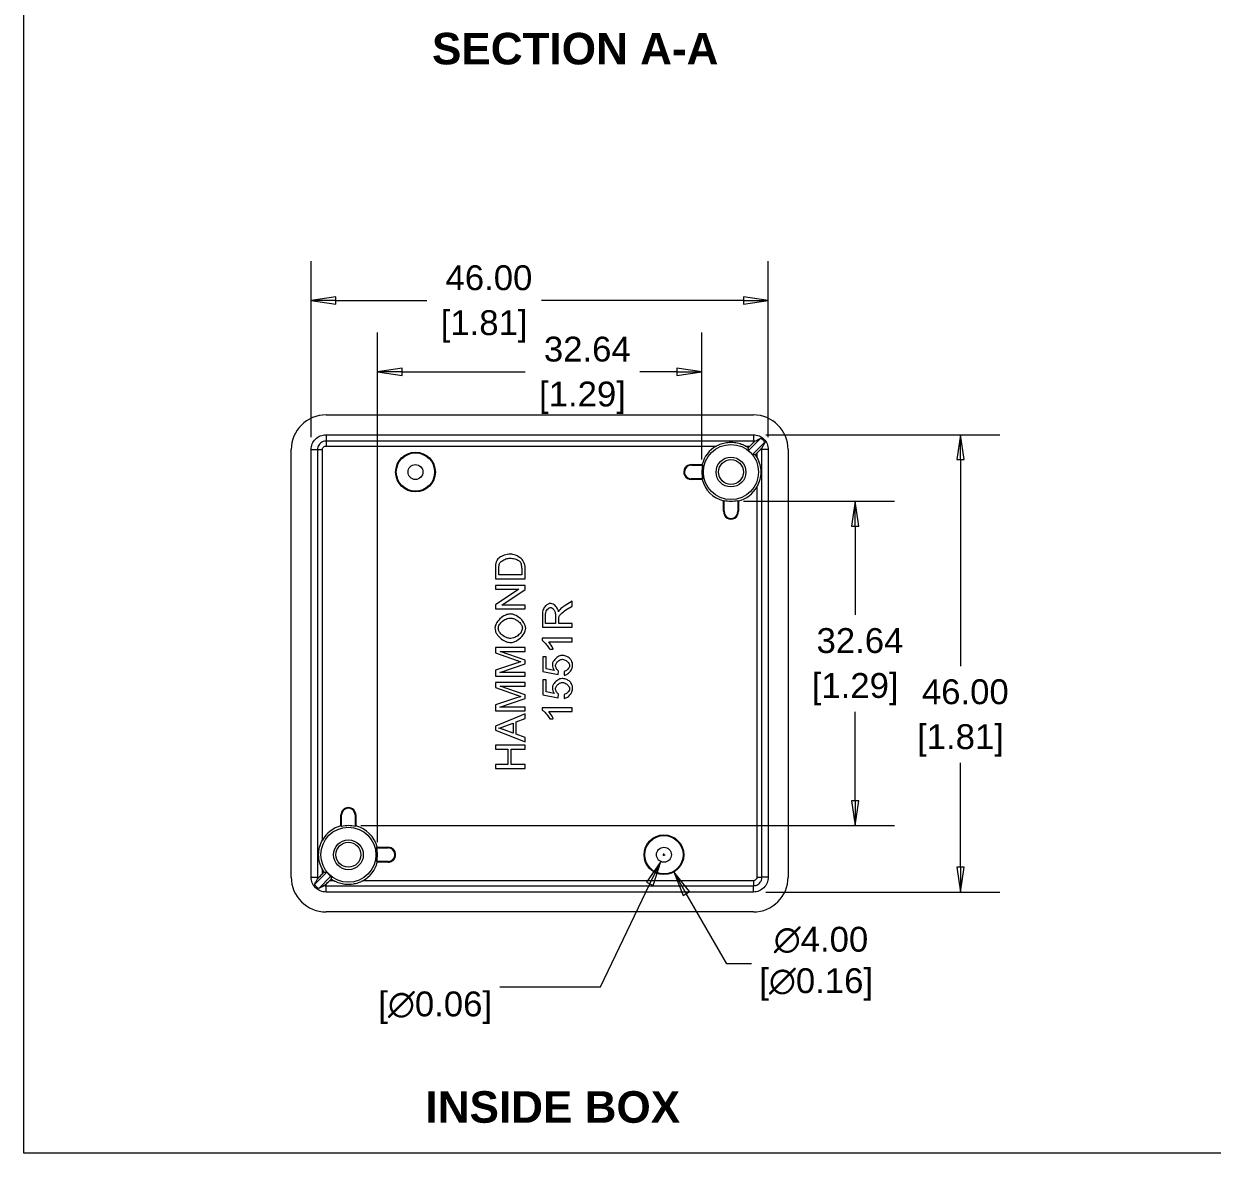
# Model space of a CAD drawing. Header units: millimetres. Extents: x 6 to 343, y 6 to 264.
# Drawn here: x 9.5 to 129.1, y 9.5 to 123.1 of the extents above; entities that cross this region are included whole.
import ezdxf

# ---------------------------------------------------------------- set-up
doc = ezdxf.new("R2010")
doc.units = ezdxf.units.MM
doc.header["$LTSCALE"] = 1.25
for name, color, linetype, lineweight in [('Dimension (ANSI)', 7, 'Continuous', 9), ('Sketch Geometry (ANSI)', 7, 'Continuous', 9), ('Symbol (ANSI)', 7, 'Continuous', 9), ('Visible (ANSI)', 7, 'Continuous', 9), ('Visible Narrow (ANSI)', 7, 'Continuous', 9)]:
    doc.layers.add(name, color=color, linetype=linetype, lineweight=lineweight)
doc.styles.add('Label Text (ANSI)', font='arialbd.ttf')
doc.styles.add('Note Text (ANSI)', font='arial.ttf')
doc.dimstyles.new('Default - mm (ANSI)', dxfattribs={"dimscale": 1.25, "dimtxt": 2, "dimasz": 2, "dimexe": 3.175, "dimexo": 1, "dimgap": 0.8, "dimtad": 0, "dimtih": 1, "dimtoh": 1, "dimrnd": 1e-08, "dimzin": 4, "dimdsep": 46, "dimtxsty": 'Note Text (ANSI)', "dimblk": 'Filled-1', "dimcen": 0.09, "dimdle": 10, "dimclrd": 256, "dimclre": 256, "dimclrt": 256, "dimadec": 1, "dimazin": 0, "dimtfac": 1.524, "dimtofl": 0, "dimtmove": 0, "dimatfit": 3, "dimfxl": 0, "dimtolj": 1, "dimtzin": 0, "dimlwd": -1, "dimlwe": -1, "dimarcsym": 0})

# ---------------------------------------------------------------- blocks, each defined once
blk = doc.blocks.new('Borders Default Border')
at = {"layer": 'Sketch Geometry (ANSI)', "flags": 128}
blk.add_lwpolyline([(7.62, 7.62), (7.62, 208.28), (271.78, 208.28), (271.78, 7.62), (7.62, 7.62)], dxfattribs=at)
blk = doc.blocks.new('Filled-1')
at = {"color": 0}
for p, q in [((0, 0), (-1, 0.15)), ((-1, 0.15), (-1, -0.15)), ((-1, 0), (0, 0)), ((-1, -0.15), (0, 0))]:
    blk.add_line(p, q, dxfattribs=at)
at = {"color": 0, "flags": 128}
blk.add_lwpolyline([(-1, -0.15), (0, 0), (-1, 0.15), (-1, -0.15)], dxfattribs=at)
at = {"color": 0}
blk.add_solid([(-1, -0.15), (0, 0), (-1, 0.15), (-1, -0.15)], dxfattribs=at)
blk = doc.blocks.new('*D30')
at = {"layer": 'Defpoints', "color": 0, "transparency": 16777216}
for p in [(45.12, 88.12), (77.76, 78.05), (45.12, 39.55)]:
    blk.add_point(p, dxfattribs=at)
at = {"layer": 'Dimension (ANSI)', "transparency": 16777216}
for p, q in [((45.12, 40.8), (45.12, 92.09)), ((77.76, 79.3), (77.76, 92.09)), ((47.62, 88.12), (59.98, 88.12)), ((75.26, 88.12), (71.52, 88.12))]:
    blk.add_line(p, q, dxfattribs=at)
at = {"layer": 'Dimension (ANSI)', "transparency": 16777216, "xscale": 2.5, "yscale": 2.5, "zscale": 2.5, "rotation": 180}
blk.add_blockref('Filled-1', (45.12, 88.12), dxfattribs=at)
at = {"layer": 'Dimension (ANSI)', "transparency": 16777216, "xscale": 2.5, "yscale": 2.5, "zscale": 2.5}
blk.add_blockref('Filled-1', (77.76, 88.12), dxfattribs=at)
at = {"layer": 'Dimension (ANSI)', "transparency": 16777216, "char_height": 2.5, "attachment_point": 5, "style": 'Note Text (ANSI)'}
for s, insert in [('\\A1; 32.64', (65.75, 90.4)), ('\\A1;[1.29]', (65.75, 85.52))]:
    blk.add_mtext(s, dxfattribs=dict(at, insert=insert))
blk = doc.blocks.new('*D31')
at = {"layer": 'Defpoints', "color": 0, "transparency": 16777216}
for p in [(82.95, 81.8), (82.95, 35.8), (103.79, 35.8)]:
    blk.add_point(p, dxfattribs=at)
at = {"layer": 'Dimension (ANSI)', "transparency": 16777216}
for p, q in [((84.2, 81.8), (107.76, 81.8)), ((103.79, 79.3), (103.79, 58.53)), ((103.79, 38.3), (103.79, 48.78)), ((84.2, 35.8), (107.76, 35.8))]:
    blk.add_line(p, q, dxfattribs=at)
at = {"layer": 'Dimension (ANSI)', "transparency": 16777216, "xscale": 2.5, "yscale": 2.5, "zscale": 2.5}
for p, rotation in [((103.79, 81.8), 90), ((103.79, 35.8), 270)]:
    blk.add_blockref('Filled-1', p, dxfattribs=dict(at, rotation=rotation))
at = {"layer": 'Dimension (ANSI)', "transparency": 16777216, "char_height": 2.5, "attachment_point": 5, "style": 'Note Text (ANSI)'}
for s, insert in [('\\A1; 46.00', (103.79, 55.93)), ('\\A1;[1.81]', (103.79, 51.05))]:
    blk.add_mtext(s, dxfattribs=dict(at, insert=insert))
blk = doc.blocks.new('*D34')
at = {"layer": 'Defpoints', "color": 0, "transparency": 16777216}
for p in [(72.94, 41.28), (74.94, 37.82)]:
    blk.add_point(p, dxfattribs=at)
at = {"layer": 'Dimension (ANSI)', "transparency": 16777216}
for p, q in [((73.83, 39.55), (74.06, 39.55)), ((73.94, 39.44), (73.94, 39.66)), ((80.27, 28.59), (76.19, 35.65)), ((82.77, 28.59), (80.27, 28.59))]:
    blk.add_line(p, q, dxfattribs=at)
at = {"layer": 'Dimension (ANSI)', "transparency": 16777216, "xscale": 2.5, "yscale": 2.5, "zscale": 2.5, "rotation": 120.0000000000115}
blk.add_blockref('Filled-1', (74.94, 37.82), dxfattribs=at)
at = {"layer": 'Dimension (ANSI)', "transparency": 16777216, "insert": (89.27, 28.59), "char_height": 2.5, "attachment_point": 5, "style": 'Note Text (ANSI)'}
blk.add_mtext('\\A1; ∅4.00\\P[∅0.16]', dxfattribs=at)
blk = doc.blocks.new('*D35')
at = {"layer": 'Defpoints', "color": 0, "transparency": 16777216}
for p in [(74.27, 40.23), (73.62, 38.87)]:
    blk.add_point(p, dxfattribs=at)
at = {"layer": 'Dimension (ANSI)', "transparency": 16777216}
for p, q in [((73.83, 39.55), (74.06, 39.55)), ((73.94, 39.44), (73.94, 39.66)), ((67.55, 26.25), (72.54, 36.62)), ((57.43, 26.25), (67.55, 26.25))]:
    blk.add_line(p, q, dxfattribs=at)
at = {"layer": 'Dimension (ANSI)', "transparency": 16777216, "xscale": 2.5, "yscale": 2.5, "zscale": 2.5, "rotation": 64.31347329935505}
blk.add_blockref('Filled-1', (73.62, 38.87), dxfattribs=at)
at = {"layer": 'Dimension (ANSI)', "transparency": 16777216, "insert": (50.93, 26.25), "char_height": 2.5, "attachment_point": 5, "style": 'Note Text (ANSI)'}
blk.add_mtext('\\A1; \\P[∅0.06]', dxfattribs=at)
blk = doc.blocks.new('*D36')
at = {"layer": 'Defpoints', "color": 0, "transparency": 16777216}
for p in [(84.44, 95.3), (38.44, 80.3), (84.44, 80.3)]:
    blk.add_point(p, dxfattribs=at)
at = {"layer": 'Dimension (ANSI)', "transparency": 16777216}
for p, q in [((38.44, 81.55), (38.44, 99.27)), ((84.44, 81.55), (84.44, 99.27)), ((40.94, 95.3), (50.08, 95.3)), ((81.94, 95.3), (61.62, 95.3))]:
    blk.add_line(p, q, dxfattribs=at)
at = {"layer": 'Dimension (ANSI)', "transparency": 16777216, "xscale": 2.5, "yscale": 2.5, "zscale": 2.5, "rotation": 180}
blk.add_blockref('Filled-1', (38.44, 95.3), dxfattribs=at)
at = {"layer": 'Dimension (ANSI)', "transparency": 16777216, "xscale": 2.5, "yscale": 2.5, "zscale": 2.5}
blk.add_blockref('Filled-1', (84.44, 95.3), dxfattribs=at)
at = {"layer": 'Dimension (ANSI)', "transparency": 16777216, "char_height": 2.5, "attachment_point": 5, "style": 'Note Text (ANSI)'}
for s, insert in [('\\A1; 46.00', (55.85, 97.58)), ('\\A1;[1.81]', (55.85, 92.7))]:
    blk.add_mtext(s, dxfattribs=dict(at, insert=insert))
blk = doc.blocks.new('*D37')
at = {"layer": 'Defpoints', "color": 0, "transparency": 16777216}
for p in [(80.69, 75.12), (42.19, 42.48), (93.19, 42.48)]:
    blk.add_point(p, dxfattribs=at)
at = {"layer": 'Dimension (ANSI)', "transparency": 16777216}
for p, q in [((81.94, 75.12), (97.16, 75.12)), ((93.19, 72.62), (93.19, 63.68)), ((93.19, 44.98), (93.19, 53.92)), ((43.44, 42.48), (97.16, 42.48))]:
    blk.add_line(p, q, dxfattribs=at)
at = {"layer": 'Dimension (ANSI)', "transparency": 16777216, "xscale": 2.5, "yscale": 2.5, "zscale": 2.5}
for p, rotation in [((93.19, 75.12), 90), ((93.19, 42.48), 270)]:
    blk.add_blockref('Filled-1', p, dxfattribs=dict(at, rotation=rotation))
at = {"layer": 'Dimension (ANSI)', "transparency": 16777216, "char_height": 2.5, "attachment_point": 5, "style": 'Note Text (ANSI)'}
for s, insert in [('\\A1; 32.64', (93.19, 61.08)), ('\\A1;[1.29]', (93.19, 56.2))]:
    blk.add_mtext(s, dxfattribs=dict(at, insert=insert))

msp = doc.modelspace()

# ---------------------------------------------------------------- linework, layer by layer
at = {"layer": 'Visible (ANSI)'}
for p, q in [((39.9408, 83.7996), (82.9475, 83.7996)), ((39.9408, 81.7996), (82.9475, 81.7996)), ((82.4512, 80.2176), (83.686, 81.4523)), ((36.4442, 37.2963), (36.4442, 80.303)), ((38.4442, 37.2963), (38.4442, 80.303)), ((82.4322, 80.4948), (82.6035, 80.6661)), ((84.0969, 81.0414), (82.8621, 79.8067)), ((84.4442, 80.303), (84.4442, 37.2963)), ((86.4442, 80.303), (86.4442, 37.2963)), ((83.3106, 79.959), (83.1394, 79.7877)), ((76.7477, 78.7277), (77.8435, 78.7277)), ((76.7504, 78.7975), (77.7889, 78.7975)), ((77.844, 77.3694), (76.6942, 77.3694)), ((77.7894, 77.2996), (76.6942, 77.2996)), ((79.9463, 74.1059), (79.9463, 75.1443)), ((80.0161, 74.1032), (80.0161, 75.199)), ((81.3722, 75.199), (81.3722, 74.1032)), ((81.442, 75.1443), (81.442, 74.1059)), ((56.9889, 68.3423), (56.9889, 67.3088)), ((57.3433, 67.7067), (57.3433, 68.3377)), ((59.6344, 68.3469), (59.6344, 67.7067)), ((59.9889, 67.3088), (59.9889, 68.3926)), ((56.9889, 67.3088), (59.9889, 67.3088)), ((59.6344, 67.7067), (57.3433, 67.7067)), ((59.9889, 66.6434), (56.9889, 66.6434)), ((56.9889, 66.6434), (56.9889, 66.2638)), ((56.9889, 66.2638), (59.344, 66.2638)), ((59.344, 66.2638), (56.9889, 64.6861)), ((57.6337, 64.6586), (59.9889, 66.2364)), ((59.9889, 66.2364), (59.9889, 66.6434)), ((56.9889, 64.6861), (56.9889, 64.2791)), ((59.9889, 64.6586), (57.6337, 64.6586)), ((59.9889, 64.2791), (59.9889, 64.6586)), ((64.71, 65.0691), (63.8937, 64.55)), ((64.71, 64.5729), (64.71, 65.0691)), ((56.9889, 64.2791), (59.9889, 64.2791)), ((61.71, 63.7589), (61.71, 62.4281)), ((62.0415, 62.8259), (62.0415, 63.7749)), ((63.0339, 63.6788), (63.0339, 62.8259)), ((64.0857, 64.175), (64.71, 64.5729)), ((61.71, 62.4281), (64.71, 62.4281)), ((63.0339, 62.8259), (62.0415, 62.8259)), ((63.3769, 62.8259), (63.3769, 63.2855)), ((64.71, 62.8259), (63.3769, 62.8259)), ((64.71, 62.4281), (64.71, 62.8259)), ((64.71, 61.3282), (61.6985, 61.3282)), ((61.6985, 61.3282), (61.6985, 61.0904)), ((64.71, 60.9601), (64.71, 61.3282)), ((59.9889, 60.3827), (56.9889, 60.3827)), ((56.9889, 60.3827), (56.9889, 59.8499)), ((56.9889, 59.8499), (59.0765, 59.1297)), ((59.9889, 59.1251), (57.4782, 60.0009)), ((57.4782, 60.0009), (59.9889, 60.0009)), ((59.9889, 60.0009), (59.9889, 60.3827)), ((62.3639, 60.9601), (64.71, 60.9601)), ((62.4508, 60.2238), (62.8075, 60.2238)), ((59.1131, 58.8256), (56.9889, 58.1144)), ((57.4347, 57.8995), (59.9889, 58.7684)), ((59.9889, 58.7684), (59.9889, 59.1251)), ((62.101, 59.4601), (61.7488, 59.4601)), ((61.7488, 59.4601), (61.7488, 57.9692)), ((62.101, 58.2642), (62.101, 59.4601)), ((56.9889, 58.1144), (56.9889, 57.5176)), ((56.9889, 57.5176), (59.9889, 57.5176)), ((59.9889, 57.8995), (57.4347, 57.8995)), ((59.9889, 57.5176), (59.9889, 57.8995)), ((61.7488, 57.9692), (63.29, 57.6788)), ((62.9058, 58.1018), (62.101, 58.2642)), ((63.29, 57.6788), (63.3357, 58.0241)), ((63.8914, 57.999), (63.9234, 57.6125)), ((59.9889, 56.8911), (56.9889, 56.8911)), ((56.9889, 56.8911), (56.9889, 56.3583)), ((56.9889, 56.3583), (59.0765, 55.6381)), ((59.9889, 55.6335), (57.4782, 56.5092)), ((57.4782, 56.5092), (59.9889, 56.5092)), ((59.9889, 56.5092), (59.9889, 56.8911)), ((62.101, 57.1301), (61.7488, 57.1301)), ((61.7488, 57.1301), (61.7488, 55.6392)), ((62.101, 55.9342), (62.101, 57.1301)), ((59.1131, 55.3339), (56.9889, 54.6228)), ((57.4347, 54.4079), (59.9889, 55.2768)), ((59.9889, 55.2768), (59.9889, 55.6335)), ((61.7488, 55.6392), (63.29, 55.3488)), ((62.9058, 55.7718), (62.101, 55.9342)), ((63.29, 55.3488), (63.3357, 55.6941)), ((63.8914, 55.6689), (63.9234, 55.2825)), ((56.9889, 54.6228), (56.9889, 54.026)), ((56.9889, 54.026), (59.9889, 54.026)), ((59.9889, 54.4079), (57.4347, 54.4079)), ((59.9889, 54.026), (59.9889, 54.4079)), ((64.71, 54.3381), (61.6985, 54.3381)), ((61.6985, 54.3381), (61.6985, 54.1003)), ((62.3639, 53.97), (64.71, 53.97)), ((64.71, 53.97), (64.71, 54.3381)), ((59.9889, 53.7219), (56.9889, 52.4963)), ((57.9264, 52.4826), (58.7587, 52.7981)), ((58.7587, 52.7981), (58.7587, 51.7783)), ((59.0811, 52.9216), (59.9889, 53.2692)), ((59.0811, 51.664), (59.0811, 52.9216)), ((59.9889, 53.2692), (59.9889, 53.7219)), ((62.4508, 53.2337), (62.8075, 53.2337)), ((56.9889, 52.4963), (56.9889, 52.0664)), ((56.9889, 52.0664), (59.9889, 50.914)), ((58.7587, 51.7783), (57.8783, 52.1099)), ((59.9889, 51.3347), (59.0811, 51.664)), ((59.9889, 50.5801), (56.9889, 50.5801)), ((56.9889, 50.5801), (56.9889, 50.1823)), ((59.9889, 50.914), (59.9889, 51.3347)), ((59.9889, 50.1823), (59.9889, 50.5801)), ((56.9889, 50.1823), (58.2213, 50.1823)), ((58.2213, 50.1823), (58.2213, 48.6274)), ((58.5757, 48.6274), (58.5757, 50.1823)), ((58.5757, 50.1823), (59.9889, 50.1823)), ((58.2213, 48.6274), (56.9889, 48.6274)), ((56.9889, 48.6274), (56.9889, 48.2295)), ((56.9889, 48.2295), (59.9889, 48.2295)), ((59.9889, 48.6274), (58.5757, 48.6274)), ((59.9889, 48.2295), (59.9889, 48.6274)), ((41.4449, 42.4546), (41.4449, 43.5496)), ((41.5148, 42.4), (41.5148, 43.5496)), ((42.8751, 43.5496), (42.8751, 42.3996)), ((42.9449, 43.5496), (42.9449, 42.4542)), ((45.0443, 40.2298), (46.1942, 40.2298)), ((45.0989, 40.2996), (46.1942, 40.2996)), ((46.1942, 38.8694), (45.0443, 38.8694)), ((46.1942, 38.7996), (45.0989, 38.7996)), ((38.7914, 36.5578), (40.0262, 37.7926)), ((40.4371, 37.3817), (39.2023, 36.1469)), ((39.5777, 37.6403), (39.7489, 37.8115)), ((40.4561, 37.1044), (40.2848, 36.9332)), ((82.9475, 35.7996), (39.9408, 35.7996)), ((82.9475, 33.7996), (39.9408, 33.7996))]:
    msp.add_line(p, q, dxfattribs=at)
for centre, radius in [((80.6942, 78.0496), 2.7731), ((48.9442, 78.0496), 2), ((48.9442, 78.0496), 1.9302), ((80.6942, 78.0496), 1.5), ((80.6942, 78.0496), 1.25), ((48.9442, 78.0496), 0.75), ((42.1942, 39.5496), 2.7731), ((42.1942, 39.5496), 1.5), ((42.1942, 39.5496), 1.25), ((73.9442, 39.5496), 2), ((73.9442, 39.5496), 1.9302), ((73.9442, 39.5496), 0.75)]:
    msp.add_circle(centre, radius, dxfattribs=at)
for centre, radius, start, end in [((80.6942, 78.0496), 3, 119.290938, 165.56415), ((80.6942, 78.0496), 3, 54.594068, 60.709062), ((80.6942, 78.0496), 2.7905, 39.023774, 50.976226), ((80.6942, 78.0496), 3, 29.290938, 35.405932), ((76.6942, 78.0496), 0.75, 85.698778, 270), ((76.6942, 78.0496), 0.6802, 85.483301, 270), ((80.6942, 78.0496), 2.9302, 166.620012, 193.422448), ((80.6942, 78.0496), 3, 194.477512, 255.56415), ((80.6942, 78.0496), 3, 284.43585, 330.709062), ((80.6942, 78.0496), 2.9302, 256.620012, 283.379988), ((80.6942, 74.0496), 0.75, 175.698778, 4.301222), ((80.6942, 74.0496), 0.6802, 175.483301, 4.516699), ((42.1949, 43.5496), 0.75, 0.00005, 180.00005), ((42.1949, 43.5496), 0.6802, 0.00005, 180.00005), ((42.1942, 39.5496), 3, 104.46177, 150.709062), ((42.1942, 39.5496), 2.9302, 76.561506, 103.406404), ((42.1942, 39.5496), 3, 14.477524, 75.506745), ((42.1942, 39.5496), 2.9302, 346.577563, 13.42246), ((46.1942, 39.5496), 0.75, 270.00005, 90.00005), ((46.1942, 39.5496), 0.6802, 270.00005, 90.00005), ((42.1942, 39.5496), 3, 299.290938, 345.5225), ((42.1942, 39.5496), 3, 209.290938, 215.405932), ((42.1942, 39.5496), 2.7905, 219.023774, 230.976226), ((42.1942, 39.5496), 3, 234.594068, 240.709062)]:
    msp.add_arc(centre, radius, start, end, dxfattribs=at)
for centre, major_axis, ratio, start_param, end_param in [((39.9475, 80.2963), (-2.4796, 2.4796), 0.99809916, 5.49873847, 7.06763214), ((82.9408, 80.2963), (2.4796, 2.4796), 0.99809916, 5.49873847, 7.06763214), ((82.6158, 80.6661), (0.5001, 0.5), 0.01234071, 0.83349553, 1.58314017), ((83.3106, 79.9713), (0.5, 0.5001), 0.01234071, 4.70004513, 5.44968978), ((39.9475, 37.303), (-2.4796, -2.4796), 0.99809916, 5.49873847, 7.06763214), ((39.5777, 37.6279), (-0.5, -0.5001), 0.01234071, 4.70004513, 5.44968978), ((82.9408, 37.303), (2.4796, -2.4796), 0.99809916, 5.49873847, 7.06763214), ((40.2725, 36.9332), (-0.5001, -0.5), 0.01234071, 0.83349553, 1.58314017)]:
    msp.add_ellipse(centre, major_axis=major_axis, ratio=ratio, start_param=start_param, end_param=end_param, dxfattribs=at)
for points, degree in [([(38.4442, 80.303), (38.4442, 80.696), (38.7683, 81.4755), (39.5477, 81.7996), (39.9408, 81.7996)], 3), ([(82.9475, 81.7996), (83.3406, 81.7996), (84.12, 81.4755), (84.4441, 80.696), (84.4442, 80.303)], 3), ([(83.1011, 81.1519), (83.3054, 81.27), (83.5366, 81.382), (83.686, 81.4523)], 3), ([(82.4512, 80.2176), (82.4441, 80.3538), (82.4322, 80.4948)], 2), ([(83.1394, 79.7877), (82.9984, 79.7996), (82.8621, 79.8067)], 2), ([(77.7889, 78.7975), (77.8162, 78.7623), (77.8435, 78.7277)], 2), ([(77.844, 77.3694), (77.8167, 77.3349), (77.7894, 77.2996)], 2), ([(79.9463, 75.1443), (79.9815, 75.1717), (80.0161, 75.199)], 2), ([(81.3722, 75.199), (81.4068, 75.1717), (81.442, 75.1443)], 2), ([(41.5148, 42.4), (41.4915, 42.4183), (41.4682, 42.4365), (41.4449, 42.4546)], 3), ([(42.9449, 42.4542), (42.9097, 42.4269), (42.8751, 42.3996)], 2), ([(45.0443, 40.2298), (45.0716, 40.2644), (45.0989, 40.2996)], 2), ([(45.0989, 38.7996), (45.0809, 38.8229), (45.0627, 38.8462), (45.0443, 38.8694)], 3), ([(39.9408, 35.7996), (39.5477, 35.7996), (38.7683, 36.1237), (38.4442, 36.9032), (38.4442, 37.2963)], 3), ([(39.7489, 37.8115), (39.8899, 37.7997), (40.0262, 37.7926)], 2), ([(40.4371, 37.3817), (40.4442, 37.2454), (40.4561, 37.1044)], 2), ([(84.4442, 37.2963), (84.4441, 36.9032), (84.12, 36.1237), (83.3406, 35.7996), (82.9475, 35.7996)], 3), ([(39.7872, 36.4474), (39.5829, 36.3293), (39.3517, 36.2172), (39.2023, 36.1469)], 3)]:
    msp.add_open_spline(points, degree=degree, dxfattribs=at)
for points, knots in [([(83.686, 81.4523), (83.7704, 81.3982), (83.8487, 81.3348), (83.9864, 81.1954), (84.0458, 81.1211), (84.0969, 81.0414)], [-0.1368155803, -0.1368155803, -0.1368155803, -0.1368155803, -0.1066342253, -0.1066342253, -0.0781508031, -0.0781508031, -0.0781508031, -0.0781508031]), ([(79.2264, 80.6661), (79.255, 80.6821), (79.2839, 80.6977), (79.3672, 80.7408), (79.4224, 80.7672), (79.5561, 80.8262), (79.6353, 80.8572), (79.8841, 80.9423), (80.0564, 80.9844), (80.3248, 81.0256), (80.4191, 81.0357), (80.5583, 81.0439), (80.602, 81.0455), (80.6819, 81.0467), (80.7179, 81.0467), (80.8001, 81.0451), (80.8459, 81.0431), (80.9941, 81.0335), (81.0952, 81.0218), (81.3778, 80.9747), (81.5589, 80.9271), (81.8254, 80.8294), (81.9152, 80.7913), (82.0337, 80.7341), (82.0641, 80.7187), (82.1169, 80.6909), (82.1395, 80.6786), (82.1619, 80.6661)], [0, 0, 0, 0, 0.009829279, 0.009829279, 0.028187988, 0.028187988, 0.053865939, 0.053865939, 0.107879132, 0.107879132, 0.136712606, 0.136712606, 0.149914013, 0.149914013, 0.160770105, 0.160770105, 0.174625629, 0.174625629, 0.205582611, 0.205582611, 0.26216577, 0.26216577, 0.291543133, 0.291543133, 0.301774714, 0.301774714, 0.309483914, 0.309483914, 0.309483914, 0.309483914]), ([(82.9475, 81.0068), (82.9739, 81.0325), (82.998, 81.056), (83.0394, 81.0958), (83.0566, 81.1121), (83.0873, 81.1407), (83.0979, 81.1501), (83.1011, 81.1519)], [-0.0419774449, -0.0419774449, -0.0419774449, -0.0419774449, -0.0288185732, -0.0288185732, -0.0162526856, -0.0162526856, 0, 0, 0, 0]), ([(83.7964, 80.4566), (83.7951, 80.4544), (83.7903, 80.4486), (83.7735, 80.4301), (83.7617, 80.4174), (83.7236, 80.3773), (83.6919, 80.3445), (83.6513, 80.303)], [-0.047150259, -0.047150259, -0.047150259, -0.047150259, -0.034101865, -0.034101865, -0.0208063321, -0.0208063321, 0, 0, 0, 0]), ([(84.0969, 81.0414), (84.053, 80.9482), (84.0042, 80.8472), (83.9099, 80.6619), (83.856, 80.5596), (83.7964, 80.4566)], [-1.17162543, -1.17162543, -1.17162543, -1.17162543, -0.56464953, -0.56464953, -0.0473601, -0.0473601, -0.0473601, -0.0473601]), ([(83.3106, 79.5174), (83.3115, 79.5157), (83.3125, 79.514), (83.5524, 79.0843), (83.6911, 78.5398), (83.6911, 77.5594), (83.5524, 77.015), (83.3125, 76.5853), (83.3115, 76.5836), (83.3106, 76.5819)], [0.100824428, 0.100824428, 0.100824428, 0.100824428, 0.101406831, 0.101406831, 0.248464846, 0.248464846, 0.395522862, 0.395522862, 0.396105265, 0.396105265, 0.396105265, 0.396105265]), ([(58.4729, 69.7897), (58.2952, 69.7897), (58.0743, 69.7438), (57.6891, 69.6113), (57.5213, 69.5319), (57.3435, 69.4098), (57.2883, 69.3655), (57.2472, 69.3164)], [-0.117961528, -0.117961528, -0.117961528, -0.117961528, -0.064514527, -0.064514527, -0.019198813, -0.019198813, 0, 0, 0, 0]), ([(57.405, 68.8499), (57.4199, 68.8889), (57.4476, 68.9304), (57.5283, 69.0191), (57.5792, 69.0619), (57.7448, 69.1814), (57.8906, 69.2569), (58.1825, 69.353), (58.3255, 69.3804), (58.466, 69.3804)], [-0.13495305, -0.13495305, -0.13495305, -0.13495305, -0.114527469, -0.114527469, -0.092159381, -0.092159381, -0.042143141, -0.042143141, 0, 0, 0, 0]), ([(58.466, 69.3804), (58.6133, 69.3804), (58.7856, 69.351), (59.0914, 69.265), (59.2265, 69.2113), (59.3572, 69.135), (59.3957, 69.1093), (59.4241, 69.0809)], [-0.0817911627, -0.0817911627, -0.0817911627, -0.0817911627, -0.0452634803, -0.0452634803, -0.0120509503, -0.0120509503, 0, 0, 0, 0]), ([(59.9889, 68.3926), (59.9889, 68.4776), (59.9763, 68.5868), (59.9169, 68.8177), (59.8732, 68.9294), (59.7289, 69.1873), (59.6146, 69.3175), (59.2754, 69.5831), (59.0469, 69.6775), (58.7156, 69.77), (58.5799, 69.7897), (58.4729, 69.7897)], [-0.142345832, -0.142345832, -0.142345832, -0.142345832, -0.122423446, -0.122423446, -0.102912118, -0.102912118, -0.073888859, -0.073888859, -0.032107856, -0.032107856, 0, 0, 0, 0]), ([(57.0323, 68.8774), (57.0155, 68.8056), (57.0057, 68.7242), (56.9916, 68.5505), (56.9889, 68.443), (56.9889, 68.3423)], [-0.0522115827, -0.0522115827, -0.0522115827, -0.0522115827, -0.0302067905, -0.0302067905, 0, 0, 0, 0]), ([(57.2472, 69.3164), (57.1948, 69.2554), (57.1511, 69.1886), (57.0785, 69.0402), (57.0513, 68.96), (57.0323, 68.8774)], [-0.0495552138, -0.0495552138, -0.0495552138, -0.0495552138, -0.0254236279, -0.0254236279, 0, 0, 0, 0]), ([(57.3433, 68.3377), (57.3433, 68.4362), (57.3469, 68.5439), (57.3676, 68.7152), (57.3817, 68.7895), (57.405, 68.8499)], [-0.0454300887, -0.0454300887, -0.0454300887, -0.0454300887, -0.0194454235, -0.0194454235, 0, 0, 0, 0]), ([(59.4241, 69.0809), (59.4569, 69.0488), (59.4844, 68.9973), (59.5264, 68.911), (59.5491, 68.8484), (59.607, 68.6544), (59.6344, 68.4956), (59.6344, 68.3469)], [-0.075548171, -0.075548171, -0.075548171, -0.075548171, -0.0645202752, -0.0645202752, -0.0445993668, -0.0445993668, 0, 0, 0, 0]), ([(62.5286, 64.8267), (62.4904, 64.8267), (62.451, 64.82), (62.3707, 64.7984), (62.3282, 64.7816), (62.2053, 64.721), (62.1195, 64.6612), (61.9439, 64.4869), (61.8599, 64.367), (61.7392, 64.0768), (61.71, 63.919), (61.71, 63.7589)], [-0.167788364, -0.167788364, -0.167788364, -0.167788364, -0.151692994, -0.151692994, -0.132983141, -0.132983141, -0.094494527, -0.094494527, -0.048029324, -0.048029324, 0, 0, 0, 0]), ([(63.3449, 63.9829), (63.3357, 64.0495), (63.3175, 64.1149), (63.2678, 64.2415), (63.2357, 64.3033), (63.1196, 64.4854), (63.0168, 64.5951), (62.8319, 64.7325), (62.7546, 64.7746), (62.631, 64.8162), (62.5796, 64.8267), (62.5286, 64.8267)], [-0.106185078, -0.106185078, -0.106185078, -0.106185078, -0.090247567, -0.090247567, -0.073944514, -0.073944514, -0.039071105, -0.039071105, -0.015317922, -0.015317922, 0, 0, 0, 0]), ([(58.4934, 63.7714), (58.3879, 63.7714), (58.2641, 63.7498), (57.9947, 63.6581), (57.8624, 63.5917), (57.5341, 63.3808), (57.3464, 63.2066), (57.0966, 62.8656), (57.0221, 62.7202), (56.9504, 62.4956), (56.9363, 62.4116), (56.9363, 62.3377)], [-0.152841978, -0.152841978, -0.152841978, -0.152841978, -0.126810558, -0.126810558, -0.100179798, -0.100179798, -0.0550063, -0.0550063, -0.022149392, -0.022149392, 0, 0, 0, 0]), ([(60.0392, 62.3377), (60.0392, 62.4127), (60.0237, 62.501), (59.9571, 62.6993), (59.9082, 62.7986), (59.7301, 63.089), (59.5582, 63.2786), (59.1764, 63.5655), (58.9906, 63.6608), (58.6986, 63.7533), (58.5887, 63.7714), (58.4934, 63.7714)], [-0.164343035, -0.164343035, -0.164343035, -0.164343035, -0.142664497, -0.142664497, -0.119885992, -0.119885992, -0.070722264, -0.070722264, -0.028595439, -0.028595439, 0, 0, 0, 0]), ([(62.0415, 63.7749), (62.0415, 63.8435), (62.0531, 63.9117), (62.0942, 64.0404), (62.1234, 64.1015), (62.2047, 64.2279), (62.2595, 64.288), (62.3578, 64.3637), (62.3994, 64.3871), (62.4688, 64.4113), (62.4986, 64.4174), (62.5286, 64.4174)], [-0.0713700504, -0.0713700504, -0.0713700504, -0.0713700504, -0.0559193584, -0.0559193584, -0.040921477, -0.040921477, -0.0220115056, -0.0220115056, -0.0089858139, -0.0089858139, 0, 0, 0, 0]), ([(62.5286, 64.4174), (62.5492, 64.4174), (62.5704, 64.4137), (62.6141, 64.4016), (62.6374, 64.3921), (62.7055, 64.3574), (62.7539, 64.3226), (62.8666, 64.2097), (62.9247, 64.1234), (63.0124, 63.9098), (63.0339, 63.7912), (63.0339, 63.6788)], [-0.105024199, -0.105024199, -0.105024199, -0.105024199, -0.096336915, -0.096336915, -0.086063002, -0.086063002, -0.064494882, -0.064494882, -0.033709007, -0.033709007, 0, 0, 0, 0]), ([(63.4935, 64.2208), (63.4663, 64.1901), (63.4415, 64.1549), (63.3925, 64.0765), (63.3673, 64.0292), (63.3449, 63.9829)], [-0.0277019606, -0.0277019606, -0.0277019606, -0.0277019606, -0.0154310567, -0.0154310567, 0, 0, 0, 0]), ([(63.3769, 63.2855), (63.3769, 63.3281), (63.3777, 63.375), (63.382, 63.4456), (63.3851, 63.4796), (63.3906, 63.5073)], [-0.0214169052, -0.0214169052, -0.0214169052, -0.0214169052, -0.0084893792, -0.0084893792, 0, 0, 0, 0]), ([(63.3906, 63.5073), (63.3981, 63.5372), (63.4168, 63.5776), (63.4934, 63.6876), (63.5467, 63.7458), (63.7323, 63.9281), (63.9085, 64.0609), (64.0857, 64.175)], [-0.108751525, -0.108751525, -0.108751525, -0.108751525, -0.08764794, -0.08764794, -0.063234876, -0.063234876, 0, 0, 0, 0]), ([(63.8937, 64.55), (63.8176, 64.5008), (63.7435, 64.4475), (63.61, 64.3376), (63.5493, 64.2813), (63.4935, 64.2208)], [-0.0518797462, -0.0518797462, -0.0518797462, -0.0518797462, -0.0247029517, -0.0247029517, 0, 0, 0, 0]), ([(56.9363, 62.3377), (56.9363, 62.2438), (56.9548, 62.15), (57.0172, 61.9627), (57.0641, 61.868), (57.233, 61.5951), (57.3937, 61.4191), (57.7405, 61.1477), (57.9243, 61.0416), (58.249, 60.9297), (58.3882, 60.9018), (58.5277, 60.9018)], [-0.237569169, -0.237569169, -0.237569169, -0.237569169, -0.207010085, -0.207010085, -0.173432185, -0.173432185, -0.102912722, -0.102912722, -0.041849574, -0.041849574, 0, 0, 0, 0]), ([(57.277, 62.34), (57.277, 62.3911), (57.2869, 62.4491), (57.3289, 62.5768), (57.3598, 62.6404), (57.4713, 62.8248), (57.5799, 62.9484), (57.8594, 63.1712), (58.021, 63.2571), (58.2915, 63.3448), (58.3975, 63.3621), (58.4889, 63.3621)], [-0.134807798, -0.134807798, -0.134807798, -0.134807798, -0.118672815, -0.118672815, -0.101762014, -0.101762014, -0.065938051, -0.065938051, -0.027415434, -0.027415434, 0, 0, 0, 0]), ([(58.5323, 61.3111), (58.4112, 61.3111), (58.2915, 61.3306), (58.0636, 61.4016), (57.956, 61.4519), (57.699, 61.6118), (57.5648, 61.7363), (57.3948, 61.9619), (57.3419, 62.0586), (57.2901, 62.2126), (57.277, 62.2766), (57.277, 62.34)], [-0.144799457, -0.144799457, -0.144799457, -0.144799457, -0.117331103, -0.117331103, -0.09065046, -0.09065046, -0.04860782, -0.04860782, -0.019042566, -0.019042566, 0, 0, 0, 0]), ([(58.4889, 63.3621), (58.6005, 63.3621), (58.7118, 63.3408), (58.9272, 63.2686), (59.0326, 63.2161), (59.2802, 63.0567), (59.4133, 62.934), (59.5809, 62.7122), (59.6325, 62.6192), (59.6851, 62.4659), (59.6985, 62.4007), (59.6985, 62.3355)], [-0.145142064, -0.145142064, -0.145142064, -0.145142064, -0.118564445, -0.118564445, -0.091111833, -0.091111833, -0.04858064, -0.04858064, -0.019579293, -0.019579293, 0, 0, 0, 0]), ([(58.5277, 60.9018), (58.6208, 60.9018), (58.7346, 60.9231), (58.9902, 61.014), (59.1177, 61.08), (59.4408, 61.2907), (59.6292, 61.467), (59.8783, 61.8084), (59.9528, 61.9531), (60.0249, 62.1781), (60.0392, 62.2629), (60.0392, 62.3377)], [-0.152581528, -0.152581528, -0.152581528, -0.152581528, -0.127597018, -0.127597018, -0.1015221, -0.1015221, -0.055590424, -0.055590424, -0.022461996, -0.022461996, 0, 0, 0, 0]), ([(59.6985, 62.3355), (59.6985, 62.2699), (59.6847, 62.2044), (59.6392, 62.0732), (59.6049, 62.0064), (59.4819, 61.8138), (59.3648, 61.6882), (59.11, 61.4911), (58.9732, 61.4128), (58.7346, 61.3313), (58.6334, 61.3111), (58.5323, 61.3111)], [-0.17236158, -0.17236158, -0.17236158, -0.17236158, -0.150730748, -0.150730748, -0.126599855, -0.126599855, -0.075540859, -0.075540859, -0.030338061, -0.030338061, 0, 0, 0, 0]), ([(61.6985, 61.0904), (61.7601, 61.06), (61.8433, 60.9932), (62.0274, 60.8149), (62.123, 60.7071), (62.308, 60.4722), (62.3977, 60.3375), (62.4508, 60.2238)], [-0.0968278523, -0.0968278523, -0.0968278523, -0.0968278523, -0.068101657, -0.068101657, -0.0376559284, -0.0376559284, 0, 0, 0, 0]), ([(62.8075, 60.2238), (62.7636, 60.3414), (62.6305, 60.5815), (62.4788, 60.8119), (62.4149, 60.9063), (62.3639, 60.9601)], [-0.105991912, -0.105991912, -0.105991912, -0.105991912, -0.022223329, -0.022223329, 0, 0, 0, 0]), ([(59.0765, 59.1297), (59.1669, 59.0985), (59.2646, 59.0651), (59.4189, 59.0136), (59.4925, 58.9895), (59.5567, 58.9696)], [-0.0490784302, -0.0490784302, -0.0490784302, -0.0490784302, -0.0201625157, -0.0201625157, 0, 0, 0, 0]), ([(59.5567, 58.9696), (59.4984, 58.9514), (59.4303, 58.9295), (59.2883, 58.8833), (59.1971, 58.8533), (59.1131, 58.8256)], [-0.0447024955, -0.0447024955, -0.0447024955, -0.0447024955, -0.0265409934, -0.0265409934, 0, 0, 0, 0]), ([(63.6901, 59.6018), (63.6166, 59.6018), (63.5428, 59.5859), (63.3971, 59.5344), (63.3233, 59.496), (63.1166, 59.3623), (62.9873, 59.2397), (62.8268, 59.0196), (62.778, 58.9295), (62.7303, 58.7862), (62.7183, 58.7274), (62.7183, 58.6689)], [-0.127632437, -0.127632437, -0.127632437, -0.127632437, -0.108632318, -0.108632318, -0.087763038, -0.087763038, -0.045248509, -0.045248509, -0.017536523, -0.017536523, 0, 0, 0, 0]), ([(62.7183, 58.6689), (62.7183, 58.5696), (62.734, 58.4728), (62.7979, 58.2796), (62.8464, 58.1874), (62.9058, 58.1018)], [-0.061061086, -0.061061086, -0.061061086, -0.061061086, -0.031269137, -0.031269137, 0, 0, 0, 0]), ([(63.043, 58.5706), (63.043, 58.6142), (63.0514, 58.6578), (63.0798, 58.7443), (63.1011, 58.7879), (63.1777, 58.9129), (63.2502, 58.9925), (63.4004, 59.1092), (63.4768, 59.1533), (63.6108, 59.1994), (63.6676, 59.2108), (63.7244, 59.2108)], [-0.102724837, -0.102724837, -0.102724837, -0.102724837, -0.088874217, -0.088874217, -0.073832638, -0.073832638, -0.042443022, -0.042443022, -0.017064997, -0.017064997, 0, 0, 0, 0]), ([(64.3967, 59.364), (64.2987, 59.4425), (64.1904, 59.5023), (63.9482, 59.5839), (63.8201, 59.6018), (63.6901, 59.6018)], [-0.0766569298, -0.0766569298, -0.0766569298, -0.0766569298, -0.0389937157, -0.0389937157, 0, 0, 0, 0]), ([(63.7244, 59.2108), (63.7909, 59.2108), (63.8578, 59.1962), (63.9876, 59.1491), (64.0525, 59.1146), (64.2051, 59.0116), (64.2886, 58.9324), (64.3899, 58.7948), (64.4205, 58.7391), (64.4508, 58.6495), (64.4584, 58.6123), (64.4584, 58.5752)], [-0.0880817157, -0.0880817157, -0.0880817157, -0.0880817157, -0.0721869595, -0.0721869595, -0.0551325642, -0.0551325642, -0.028347577, -0.028347577, -0.0111428299, -0.0111428299, 0, 0, 0, 0]), ([(64.7603, 58.5775), (64.7603, 58.6682), (64.7512, 58.7587), (64.7105, 58.9291), (64.6809, 59.0076), (64.5785, 59.1921), (64.4958, 59.2855), (64.3967, 59.364)], [-0.090517843, -0.090517843, -0.090517843, -0.090517843, -0.06330798, -0.06330798, -0.0379514489, -0.0379514489, 0, 0, 0, 0]), ([(63.3357, 58.0241), (63.311, 58.0397), (63.2852, 58.0626), (63.2321, 58.1208), (63.2066, 58.1547), (63.1326, 58.2668), (63.0881, 58.359), (63.0518, 58.4846), (63.043, 58.529), (63.043, 58.5706)], [-0.0615396653, -0.0615396653, -0.0615396653, -0.0615396653, -0.0506341609, -0.0506341609, -0.039059834, -0.039059834, -0.0124896918, -0.0124896918, 0, 0, 0, 0]), ([(64.4584, 58.5752), (64.4584, 58.5467), (64.4538, 58.518), (64.4379, 58.46), (64.4259, 58.4301), (64.382, 58.342), (64.3395, 58.2823), (64.2255, 58.1606), (64.1497, 58.1011), (64.013, 58.0302), (63.953, 58.0084), (63.8914, 57.999)], [-0.0889191021, -0.0889191021, -0.0889191021, -0.0889191021, -0.079294593, -0.079294593, -0.0686246113, -0.0686246113, -0.0461544334, -0.0461544334, -0.0186924835, -0.0186924835, 0, 0, 0, 0]), ([(63.9234, 57.6125), (63.98, 57.618), (64.0359, 57.6339), (64.1465, 57.6797), (64.2022, 57.7115), (64.3652, 57.8242), (64.4667, 57.9255), (64.624, 58.1357), (64.6847, 58.2463), (64.7451, 58.4276), (64.7603, 58.5028), (64.7603, 58.5775)], [-0.127843563, -0.127843563, -0.127843563, -0.127843563, -0.112056143, -0.112056143, -0.094669147, -0.094669147, -0.057210419, -0.057210419, -0.022399931, -0.022399931, 0, 0, 0, 0]), ([(63.6901, 57.2718), (63.6166, 57.2718), (63.5428, 57.2559), (63.3971, 57.2044), (63.3233, 57.166), (63.1166, 57.0323), (62.9873, 56.9096), (62.8268, 56.6896), (62.778, 56.5995), (62.7303, 56.4562), (62.7183, 56.3973), (62.7183, 56.3389)], [-0.127632437, -0.127632437, -0.127632437, -0.127632437, -0.108632318, -0.108632318, -0.087763038, -0.087763038, -0.045248509, -0.045248509, -0.017536523, -0.017536523, 0, 0, 0, 0]), ([(62.7183, 56.3389), (62.7183, 56.2396), (62.734, 56.1428), (62.7979, 55.9495), (62.8464, 55.8574), (62.9058, 55.7718)], [-0.061061086, -0.061061086, -0.061061086, -0.061061086, -0.031269137, -0.031269137, 0, 0, 0, 0]), ([(63.043, 56.2406), (63.043, 56.2842), (63.0514, 56.3277), (63.0798, 56.4143), (63.1011, 56.4578), (63.1777, 56.5829), (63.2502, 56.6625), (63.4004, 56.7792), (63.4768, 56.8233), (63.6108, 56.8694), (63.6676, 56.8808), (63.7244, 56.8808)], [-0.102724837, -0.102724837, -0.102724837, -0.102724837, -0.088874217, -0.088874217, -0.073832638, -0.073832638, -0.042443022, -0.042443022, -0.017064997, -0.017064997, 0, 0, 0, 0]), ([(63.3357, 55.6941), (63.311, 55.7097), (63.2852, 55.7326), (63.2321, 55.7907), (63.2066, 55.8247), (63.1326, 55.9368), (63.0881, 56.029), (63.0518, 56.1546), (63.043, 56.1989), (63.043, 56.2406)], [-0.0615396653, -0.0615396653, -0.0615396653, -0.0615396653, -0.0506341609, -0.0506341609, -0.039059834, -0.039059834, -0.0124896918, -0.0124896918, 0, 0, 0, 0]), ([(64.3967, 57.034), (64.2987, 57.1124), (64.1904, 57.1723), (63.9482, 57.2538), (63.8201, 57.2718), (63.6901, 57.2718)], [-0.0766569298, -0.0766569298, -0.0766569298, -0.0766569298, -0.0389937157, -0.0389937157, 0, 0, 0, 0]), ([(63.7244, 56.8808), (63.7909, 56.8808), (63.8578, 56.8661), (63.9876, 56.8191), (64.0525, 56.7846), (64.2051, 56.6816), (64.2886, 56.6024), (64.3899, 56.4647), (64.4205, 56.4091), (64.4508, 56.3195), (64.4584, 56.2823), (64.4584, 56.2451)], [-0.0880817157, -0.0880817157, -0.0880817157, -0.0880817157, -0.0721869595, -0.0721869595, -0.0551325642, -0.0551325642, -0.028347577, -0.028347577, -0.0111428299, -0.0111428299, 0, 0, 0, 0]), ([(64.4584, 56.2451), (64.4584, 56.2166), (64.4538, 56.188), (64.4379, 56.1299), (64.4259, 56.1), (64.382, 56.012), (64.3395, 55.9523), (64.2255, 55.8306), (64.1497, 55.7711), (64.013, 55.7002), (63.953, 55.6784), (63.8914, 55.6689)], [-0.0889191021, -0.0889191021, -0.0889191021, -0.0889191021, -0.079294593, -0.079294593, -0.0686246113, -0.0686246113, -0.0461544334, -0.0461544334, -0.0186924835, -0.0186924835, 0, 0, 0, 0]), ([(63.9234, 55.2825), (63.98, 55.2879), (64.0359, 55.3039), (64.1465, 55.3497), (64.2022, 55.3815), (64.3652, 55.4942), (64.4667, 55.5955), (64.624, 55.8056), (64.6847, 55.9163), (64.7451, 56.0976), (64.7603, 56.1728), (64.7603, 56.2474)], [-0.127843563, -0.127843563, -0.127843563, -0.127843563, -0.112056143, -0.112056143, -0.094669147, -0.094669147, -0.057210419, -0.057210419, -0.022399931, -0.022399931, 0, 0, 0, 0]), ([(64.7603, 56.2474), (64.7603, 56.3381), (64.7512, 56.4286), (64.7105, 56.5991), (64.6809, 56.6775), (64.5785, 56.8621), (64.4958, 56.9554), (64.3967, 57.034)], [-0.090517843, -0.090517843, -0.090517843, -0.090517843, -0.06330798, -0.06330798, -0.0379514489, -0.0379514489, 0, 0, 0, 0]), ([(59.0765, 55.6381), (59.1669, 55.6068), (59.2646, 55.5735), (59.4189, 55.522), (59.4925, 55.4979), (59.5567, 55.478)], [-0.0490784302, -0.0490784302, -0.0490784302, -0.0490784302, -0.0201625157, -0.0201625157, 0, 0, 0, 0]), ([(59.5567, 55.478), (59.4984, 55.4598), (59.4303, 55.4379), (59.2883, 55.3917), (59.1971, 55.3617), (59.1131, 55.3339)], [-0.0447024955, -0.0447024955, -0.0447024955, -0.0447024955, -0.0265409934, -0.0265409934, 0, 0, 0, 0]), ([(61.6985, 54.1003), (61.7601, 54.0699), (61.8433, 54.0031), (62.0274, 53.8248), (62.123, 53.717), (62.308, 53.4821), (62.3977, 53.3475), (62.4508, 53.2337)], [-0.0968278523, -0.0968278523, -0.0968278523, -0.0968278523, -0.068101657, -0.068101657, -0.0376559284, -0.0376559284, 0, 0, 0, 0]), ([(62.8075, 53.2337), (62.7636, 53.3513), (62.6305, 53.5914), (62.4788, 53.8218), (62.4149, 53.9162), (62.3639, 53.97)], [-0.105991912, -0.105991912, -0.105991912, -0.105991912, -0.022223329, -0.022223329, 0, 0, 0, 0]), ([(57.3044, 52.2722), (57.3955, 52.298), (57.4916, 52.3288), (57.6953, 52.3977), (57.8135, 52.4404), (57.9264, 52.4826)], [-0.0644719731, -0.0644719731, -0.0644719731, -0.0644719731, -0.0361482479, -0.0361482479, 0, 0, 0, 0]), ([(57.8783, 52.1099), (57.7839, 52.1438), (57.6885, 52.1746), (57.4969, 52.2288), (57.4011, 52.2522), (57.3044, 52.2722)], [-0.0597157231, -0.0597157231, -0.0597157231, -0.0597157231, -0.0296185751, -0.0296185751, 0, 0, 0, 0]), ([(39.5777, 38.0819), (39.5768, 38.0836), (39.5758, 38.0853), (39.3359, 38.515), (39.1972, 39.0594), (39.1972, 40.0398), (39.3359, 40.5843), (39.5758, 41.014), (39.5768, 41.0157), (39.5777, 41.0174)], [0.100824428, 0.100824428, 0.100824428, 0.100824428, 0.101406831, 0.101406831, 0.248464846, 0.248464846, 0.395522862, 0.395522862, 0.396105265, 0.396105265, 0.396105265, 0.396105265]), ([(38.7914, 36.5578), (38.8353, 36.6511), (38.8841, 36.752), (38.9784, 36.9374), (39.0323, 37.0396), (39.0919, 37.1427)], [-1.17162543, -1.17162543, -1.17162543, -1.17162543, -0.56464953, -0.56464953, -0.0473601, -0.0473601, -0.0473601, -0.0473601]), ([(39.0919, 37.1427), (39.0932, 37.1449), (39.098, 37.1506), (39.1148, 37.1691), (39.1266, 37.1818), (39.1647, 37.222), (39.1964, 37.2547), (39.237, 37.2963)], [-0.0471502413, -0.0471502413, -0.0471502413, -0.0471502413, -0.0341029675, -0.0341029675, -0.0208060419, -0.0208060419, 0, 0, 0, 0]), ([(39.2023, 36.1469), (39.1179, 36.2011), (39.0396, 36.2645), (38.9019, 36.4039), (38.8426, 36.4782), (38.7914, 36.5578)], [-0.1368155803, -0.1368155803, -0.1368155803, -0.1368155803, -0.1066342253, -0.1066342253, -0.0781508031, -0.0781508031, -0.0781508031, -0.0781508031]), ([(39.9408, 36.5925), (39.9144, 36.5667), (39.8903, 36.5432), (39.8489, 36.5034), (39.8317, 36.4871), (39.801, 36.4585), (39.7904, 36.4492), (39.7872, 36.4474)], [-0.0419774413, -0.0419774413, -0.0419774413, -0.0419774413, -0.0288185043, -0.0288185043, -0.0162516758, -0.0162516758, 0, 0, 0, 0]), ([(43.6619, 36.9332), (43.6333, 36.9172), (43.6044, 36.9016), (43.5211, 36.8584), (43.4659, 36.832), (43.3322, 36.773), (43.253, 36.7421), (43.0042, 36.657), (42.8319, 36.6149), (42.5635, 36.5736), (42.4692, 36.5636), (42.33, 36.5554), (42.2863, 36.5538), (42.2064, 36.5525), (42.1704, 36.5526), (42.0882, 36.5542), (42.0424, 36.5561), (41.8942, 36.5657), (41.7931, 36.5774), (41.5105, 36.6246), (41.3294, 36.6721), (41.0629, 36.7699), (40.9731, 36.8079), (40.8546, 36.8652), (40.8242, 36.8805), (40.7714, 36.9084), (40.7488, 36.9206), (40.7264, 36.9332)], [0, 0, 0, 0, 0.009829279, 0.009829279, 0.028187988, 0.028187988, 0.053865939, 0.053865939, 0.107879132, 0.107879132, 0.136712606, 0.136712606, 0.149914013, 0.149914013, 0.160770105, 0.160770105, 0.174625629, 0.174625629, 0.205582611, 0.205582611, 0.26216577, 0.26216577, 0.291543133, 0.291543133, 0.301774714, 0.301774714, 0.309483914, 0.309483914, 0.309483914, 0.309483914])]:
    msp.add_open_spline(points, degree=3, knots=knots, dxfattribs=at)
for points, weights in [([(76.7504, 78.7975), (76.7491, 78.7617), (76.7477, 78.7277)], [1.00000000013, 1.00000000071, 1.00000000013]), ([(79.9463, 74.1059), (79.982, 74.1045), (80.0161, 74.1032)], [1.00000000036, 1.00000000207, 1.00000000038]), ([(81.442, 74.1059), (81.4063, 74.1045), (81.3722, 74.1032)], [1.00000000023, 1.00000000132, 1.00000000024])]:
    msp.add_rational_spline(points, weights, degree=2, dxfattribs=at)
at = {"layer": 'Visible Narrow (ANSI)'}
for p, q in [((39.9408, 81.7996), (39.9408, 81.1656)), ((82.9475, 81.7996), (82.9475, 81.1656)), ((38.4442, 80.303), (39.0782, 80.303)), ((39.0782, 80.303), (39.5777, 80.303)), ((39.0782, 80.303), (39.0782, 37.2963)), ((39.5777, 41.0174), (39.5777, 80.303)), ((82.9475, 81.1656), (39.9408, 81.1656)), ((39.9408, 81.1656), (39.9408, 80.6661)), ((39.9408, 80.6661), (79.2264, 80.6661)), ((82.1619, 80.6661), (82.6035, 80.6661)), ((82.9475, 81.0068), (82.9475, 81.1656)), ((83.6513, 80.303), (83.8101, 80.303)), ((83.8101, 37.2963), (83.8101, 80.303)), ((84.4442, 80.303), (83.8101, 80.303)), ((83.3106, 79.959), (83.3106, 79.5174)), ((76.6942, 77.2996), (76.6942, 77.3694)), ((83.3106, 76.5819), (83.3106, 37.2963)), ((41.4449, 43.5496), (41.5148, 43.5496)), ((42.9449, 43.5496), (42.8751, 43.5496)), ((46.1942, 40.2996), (46.1942, 40.2298)), ((46.1942, 38.7996), (46.1942, 38.8694)), ((38.4442, 37.2963), (39.0782, 37.2963)), ((39.0782, 37.2963), (39.237, 37.2963)), ((39.5777, 37.6403), (39.5777, 38.0819)), ((83.3106, 37.2963), (83.8101, 37.2963)), ((84.4442, 37.2963), (83.8101, 37.2963)), ((39.9408, 36.4337), (39.9408, 36.5925)), ((39.9408, 36.4337), (82.9475, 36.4337)), ((39.9408, 35.7996), (39.9408, 36.4337)), ((40.7264, 36.9332), (40.2848, 36.9332)), ((82.9475, 36.9332), (43.6619, 36.9332)), ((82.9475, 36.9332), (82.9475, 36.4337)), ((82.9475, 35.7996), (82.9475, 36.4337))]:
    msp.add_line(p, q, dxfattribs=at)
for points, knots in [([(39.9408, 81.1656), (39.885, 81.1656), (39.8287, 81.1602), (39.6849, 81.1319), (39.5993, 81.1007), (39.3925, 80.9854), (39.284, 80.8817), (39.1223, 80.6206), (39.0782, 80.4614), (39.0782, 80.303)], [0, 0, 0, 0, 0.0070989599, 0.0070989599, 0.0184572957, 0.0184572957, 0.036630633, 0.036630633, 0.0567916791, 0.0567916791, 0.0567916791, 0.0567916791]), ([(39.5777, 80.303), (39.5777, 80.3702), (39.5964, 80.4373), (39.6643, 80.547), (39.7097, 80.5903), (39.7963, 80.6386), (39.8323, 80.6518), (39.8933, 80.6638), (39.9172, 80.6661), (39.9408, 80.6661)], [-0.0567916791, -0.0567916791, -0.0567916791, -0.0567916791, -0.036630633, -0.036630633, -0.0184572957, -0.0184572957, -0.0070989599, -0.0070989599, 0, 0, 0, 0]), ([(83.3106, 37.2963), (83.3106, 37.2726), (83.3083, 37.2487), (83.2963, 37.1878), (83.2832, 37.1518), (83.2348, 37.0651), (83.1915, 37.0197), (83.0818, 36.9519), (83.0147, 36.9332), (82.9475, 36.9332)], [-0.0567916791, -0.0567916791, -0.0567916791, -0.0567916791, -0.0496927192, -0.0496927192, -0.0383343834, -0.0383343834, -0.0201610461, -0.0201610461, 0, 0, 0, 0]), ([(82.9475, 36.4337), (83.1059, 36.4337), (83.2651, 36.4778), (83.5263, 36.6395), (83.6299, 36.7479), (83.7452, 36.9548), (83.7764, 37.0404), (83.8047, 37.1842), (83.8101, 37.2405), (83.8101, 37.2963)], [0, 0, 0, 0, 0.0201610461, 0.0201610461, 0.0383343834, 0.0383343834, 0.0496927192, 0.0496927192, 0.0567916791, 0.0567916791, 0.0567916791, 0.0567916791])]:
    msp.add_open_spline(points, degree=3, knots=knots, dxfattribs=at)
for points in [[(83.1011, 81.1519), (83.0502, 81.161), (82.9986, 81.1656), (82.9475, 81.1656)], [(83.8101, 80.303), (83.8101, 80.3543), (83.8055, 80.4058), (83.7964, 80.4566)], [(39.0782, 37.2963), (39.0782, 37.2451), (39.0827, 37.1935), (39.0919, 37.1427)], [(39.7872, 36.4474), (39.838, 36.4383), (39.8894, 36.4337), (39.9408, 36.4337)]]:
    msp.add_open_spline(points, degree=3, dxfattribs=at)

# ---------------------------------------------------------------- block references
at = {"xscale": 1.25, "yscale": 1.25, "zscale": 1.25}
msp.add_blockref('Borders Default Border', (0, 0), dxfattribs=at)

# ---------------------------------------------------------------- texts
at = {"layer": 'Symbol (ANSI)', "char_height": 3.175, "attachment_point": 7, "style": 'Label Text (ANSI)'}
for s, insert in [('SECTION A-A', (50.6036, 119.0111)), ('INSIDE BOX', (49.949, 12.5434))]:
    msp.add_mtext(s, dxfattribs=dict(at, insert=insert))

# ---------------------------------------------------------------- dimensions: what is measured, and where the dimension line sits
at = {"layer": 'Dimension (ANSI)'}
for base, p1, p2, angle, text, override, picture, middle in [((84.4442, 95.303), (38.4442, 80.303), (84.4442, 80.303), 180, ' <>\\X[1.81]', {"dimgap": 0.8, "dimtih": 0, "dimtoh": 0, "dimdec": 2, "dimpost": '\\X', "dimtol": 0, "dimlim": 0, "dimtp": 0, "dimtm": 0, "dimtdec": 2, "dimatfit": 1}, '*D36', (55.8504, 95.303)), ((45.1243, 88.1248), (77.764, 78.0485), (45.1243, 39.5496), 180, ' <>\\X[1.29]', {"dimgap": 0.8, "dimtih": 0, "dimtoh": 0, "dimdec": 2, "dimpost": '\\X', "dimtol": 0, "dimlim": 0, "dimtp": 0, "dimtm": 0, "dimtdec": 2, "dimatfit": 1}, '*D30', (65.7468, 88.1248)), ((103.7933, 35.7996), (82.9475, 81.7996), (82.9475, 35.7996), 90, ' <>\\X[1.81]', {"dimgap": 0.8, "dimdec": 2, "dimpost": '\\X', "dimtol": 0, "dimlim": 0, "dimtp": 0, "dimtm": 0, "dimtdec": 2, "dimatfit": 1}, '*D31', (103.7933, 53.6552)), ((93.1942, 42.4798), (80.6942, 75.1194), (42.195, 42.4798), 90, ' <>\\X[1.29]', {"dimgap": 0.8, "dimdec": 2, "dimpost": '\\X', "dimtol": 0, "dimlim": 0, "dimtp": 0, "dimtm": 0, "dimtdec": 2, "dimatfit": 1}, '*D37', (93.1942, 58.7996))]:
    dim = msp.add_linear_dim(base=base, p1=p1, p2=p2, angle=angle, text=text, dimstyle='Default - mm (ANSI)', override=override, dxfattribs=at)
    dim.commit()
    dim.dimension.update_dxf_attribs({"geometry": picture, "text_midpoint": middle, "dimtype": 160})
for p1, p2, text, picture, middle in [((72.9442, 41.2817), (74.9442, 37.8176), ' <>\\X[∅0.16]', '*D34', (89.2664, 28.5912)), ((74.2692, 40.2255), (73.6191, 38.8737), ' \\X[∅0.06]', '*D35', (50.9304, 26.2506))]:
    dim = msp.add_diameter_dim_2p(p1=p1, p2=p2, text=text, dimstyle='Default - mm (ANSI)', override={"dimgap": 0.8, "dimdec": 2, "dimlfac": 1, "dimpost": '\\X', "dimtol": 0, "dimlim": 0, "dimtp": 0, "dimtm": 0, "dimtdec": 2}, dxfattribs=at)
    dim.commit()
    dim.dimension.update_dxf_attribs({"geometry": picture, "text_midpoint": middle, "dimtype": 163})

doc.saveas('drawing.dxf')
